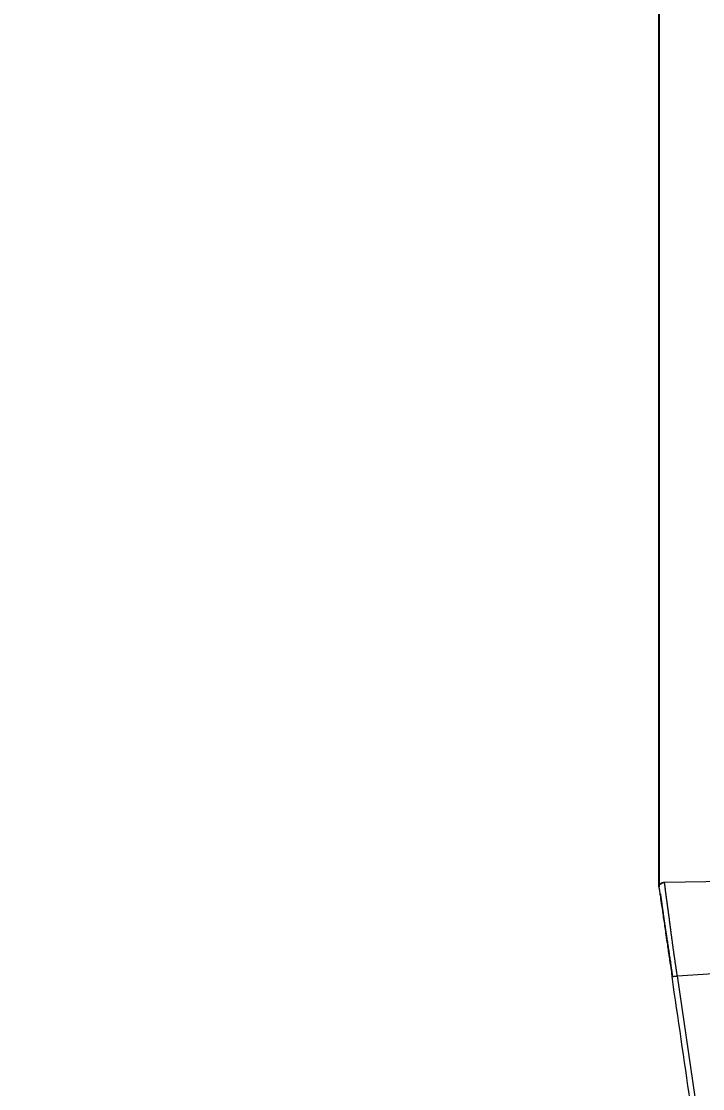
# Model space of a CAD drawing. Header units: millimetres. Extents: x 2433 to 4809, y -10272 to -6912.
# Drawn here: x 4205.8 to 4270.7, y -9118.4 to -9016.7 of the extents above; entities that cross this region are included whole.
import ezdxf

# ---------------------------------------------------------------- set-up
doc = ezdxf.new("R2010")
doc.units = ezdxf.units.MM
doc.layers.add('DIM', color=3, linetype='Continuous', lineweight=13)
doc.styles.add('ARIAL', font='arial.ttf')
doc.dimstyles.get("Standard").update_dxf_attribs({"dimtxt": 15, "dimasz": 15, "dimexe": 0.18, "dimexo": 0.0625, "dimgap": 4, "dimtad": 0, "dimtih": 1, "dimtoh": 1, "dimdec": 1, "dimdsep": 46, "dimtxsty": 'ARIAL', "dimcen": 0, "dimclrd": 3, "dimclre": 3, "dimclrt": 3, "dimadec": 0, "dimazin": 0, "dimtfac": 1, "dimtdec": 1, "dimtofl": 0, "dimtmove": 0, "dimatfit": 3, "dimfxl": 1, "dimtolj": 1, "dimtzin": 0, "dimarcsym": 0})

# ---------------------------------------------------------------- blocks, each defined once
blk = doc.blocks.new('*D41')
at = {"layer": 'Defpoints', "color": 0, "transparency": 16777216}
for p in [(4397.57, -8946.68), (4397.57, -8974.67), (4266.56, -9099.21)]:
    blk.add_point(p, dxfattribs=at)
at = {"layer": 'DIM', "color": 3, "lineweight": -2, "transparency": 16777216}
for p, q in [((4266.56, -8946.68), (4248.56, -8946.68)), ((4266.56, -9099.14), (4266.56, -8946.5)), ((4379.57, -8946.68), (4284.56, -8946.68)), ((4397.57, -8974.61), (4397.57, -8946.5))]:
    blk.add_line(p, q, dxfattribs=at)
at = {"layer": 'DIM', "color": 3, "transparency": 16777216}
for points in [[(4284.56, -8943.68), (4284.56, -8949.68), (4266.56, -8946.68)], [(4379.57, -8943.68), (4379.57, -8949.68), (4397.57, -8946.68)]]:
    blk.add_solid(points, dxfattribs=at)
at = {"layer": 'DIM', "color": 3, "transparency": 16777216, "insert": (4226.26, -8946.68), "char_height": 18, "attachment_point": 5, "style": 'ARIAL'}
blk.add_mtext('\\A1;131', dxfattribs=at)

msp = doc.modelspace()

# ---------------------------------------------------------------- linework, layer by layer
at = {"linetype": 'Continuous', "lineweight": 18, "extrusion": (-1, -2.22045e-16, 0)}
msp.add_line((4267.05, -9098.71), (4383.87, -9096.67), dxfattribs=at)
at = {"linetype": 'Continuous', "lineweight": 13, "extrusion": (-1, -2.22045e-16, 0)}
msp.add_line((4268.28, -9107.63), (4282.16, -9202.65), dxfattribs=at)
at = {"linetype": 'Continuous', "lineweight": 18}
for points, knots in [([(4266.56, -9099.21), (4266.56, -9099.17), (4266.56, -9099.14), (4266.58, -9099.08), (4266.59, -9099.05), (4266.61, -9098.99), (4266.62, -9098.96), (4266.66, -9098.9), (4266.68, -9098.88), (4266.73, -9098.83), (4266.75, -9098.81), (4266.8, -9098.78), (4266.83, -9098.76), (4266.89, -9098.73), (4266.92, -9098.73), (4266.99, -9098.71), (4267.02, -9098.71), (4267.05, -9098.71)], [0, 0, 0, 0, 0.125, 0.125, 0.25, 0.25, 0.375, 0.375, 0.5, 0.5, 0.625, 0.625, 0.75, 0.75, 0.875, 0.875, 1, 1, 1, 1]), ([(4266.57, -9099.28), (4266.57, -9099.28), (4266.57, -9099.28), (4266.57, -9099.31), (4266.57, -9099.33), (4266.58, -9099.36), (4266.58, -9099.38), (4266.58, -9099.4), (4266.58, -9099.41), (4266.59, -9099.43), (4266.59, -9099.44), (4266.59, -9099.44), (4266.59, -9099.44), (4266.59, -9099.44), (4266.59, -9099.44), (4266.6, -9099.49), (4266.6, -9099.54), (4266.62, -9099.66), (4266.63, -9099.7), (4266.64, -9099.78), (4266.64, -9099.82), (4266.65, -9099.87), (4266.65, -9099.89), (4266.66, -9099.91), (4266.66, -9099.91), (4266.66, -9099.92), (4266.69, -9100.13), (4266.73, -9100.39), (4266.82, -9101), (4266.87, -9101.35), (4266.98, -9102.13), (4267.05, -9102.56), (4267.15, -9103.26), (4267.2, -9103.61), (4267.26, -9104.05), (4267.29, -9104.27), (4267.31, -9104.38), (4267.32, -9104.43), (4267.32, -9104.46), (4267.32, -9104.47), (4267.33, -9104.48), (4267.36, -9104.7), (4267.39, -9104.93), (4267.45, -9105.32), (4267.47, -9105.46), (4267.5, -9105.68), (4267.52, -9105.79), (4267.54, -9105.92), (4267.55, -9105.99), (4267.55, -9106.02), (4267.55, -9106.04), (4267.55, -9106.05), (4267.55, -9106.05), (4267.62, -9106.47), (4267.67, -9106.81), (4267.75, -9107.36), (4267.78, -9107.57), (4267.8, -9107.7)], [0, 0, 0, 0, 0.0625, 0.0625, 0.09375, 0.09375, 0.109375, 0.109375, 0.117187, 0.121094, 0.123047, 0.124023, 0.124512, 0.124512, 0.125, 0.125, 0.1875, 0.1875, 0.21875, 0.21875, 0.234375, 0.242187, 0.246094, 0.248047, 0.248047, 0.25, 0.25, 0.375, 0.375, 0.5, 0.5, 0.625, 0.625, 0.6875, 0.71875, 0.734375, 0.742187, 0.746094, 0.748047, 0.748047, 0.75, 0.75, 0.8125, 0.8125, 0.84375, 0.84375, 0.859375, 0.867187, 0.871094, 0.873047, 0.874023, 0.874023, 0.875, 0.875, 0.9375, 0.9375, 1, 1, 1, 1]), ([(4267.06, -9098.75), (4267.03, -9098.75), (4266.96, -9098.76), (4266.86, -9098.79), (4266.76, -9098.85), (4266.71, -9098.9), (4266.68, -9098.93)], [0, 0, 0, 0, 0.23021, 0.476312, 0.735179, 1, 1, 1, 1]), ([(4267.05, -9098.71), (4267.05, -9098.71), (4267.05, -9098.71), (4267.05, -9098.71), (4267.05, -9098.71), (4267.05, -9098.71), (4267.05, -9098.71), (4267.05, -9098.71), (4267.05, -9098.71), (4267.05, -9098.72), (4267.05, -9098.72), (4267.05, -9098.72), (4267.05, -9098.72), (4267.05, -9098.73), (4267.05, -9098.73), (4267.05, -9098.73), (4267.05, -9098.74), (4267.05, -9098.74), (4267.05, -9098.74), (4267.05, -9098.75), (4267.06, -9098.75), (4267.06, -9098.76), (4267.06, -9098.76), (4267.06, -9098.77), (4267.06, -9098.78), (4267.06, -9098.78), (4267.06, -9098.79), (4267.06, -9098.8), (4267.06, -9098.8), (4267.06, -9098.81), (4267.06, -9098.82), (4267.06, -9098.83), (4267.07, -9098.83), (4267.07, -9098.84), (4267.07, -9098.85), (4267.07, -9098.86), (4267.07, -9098.87), (4267.07, -9098.88), (4267.07, -9098.89), (4267.07, -9098.9), (4267.08, -9098.91), (4267.08, -9098.92), (4267.08, -9098.93), (4267.08, -9098.94), (4267.08, -9098.96), (4267.08, -9098.97), (4267.08, -9098.98), (4267.09, -9098.99), (4267.09, -9099.01), (4267.09, -9099.02), (4267.09, -9099.03), (4267.09, -9099.05), (4267.1, -9099.06), (4267.1, -9099.08), (4267.1, -9099.09), (4267.1, -9099.11), (4267.1, -9099.12), (4267.11, -9099.14), (4267.11, -9099.15), (4267.11, -9099.17), (4267.11, -9099.19), (4267.11, -9099.21), (4267.12, -9099.22), (4267.12, -9099.24), (4267.12, -9099.26), (4267.12, -9099.28), (4267.13, -9099.3), (4267.13, -9099.32), (4267.13, -9099.34), (4267.13, -9099.36), (4267.14, -9099.38), (4267.14, -9099.4), (4267.14, -9099.42), (4267.15, -9099.44), (4267.15, -9099.46), (4267.15, -9099.48), (4267.15, -9099.51), (4267.16, -9099.53), (4267.16, -9099.55), (4267.16, -9099.58), (4267.17, -9099.6), (4267.17, -9099.62), (4267.17, -9099.65), (4267.18, -9099.67), (4267.18, -9099.7), (4267.18, -9099.72), (4267.19, -9099.75), (4267.19, -9099.78), (4267.19, -9099.8), (4267.2, -9099.83), (4267.2, -9099.86), (4267.2, -9099.88), (4267.21, -9099.91), (4267.21, -9099.94), (4267.22, -9099.97), (4267.22, -9100), (4267.22, -9100.03), (4267.23, -9100.06), (4267.23, -9100.09), (4267.24, -9100.12), (4267.24, -9100.15), (4267.24, -9100.18), (4267.25, -9100.21), (4267.25, -9100.24), (4267.26, -9100.27), (4267.26, -9100.3), (4267.26, -9100.34), (4267.27, -9100.37), (4267.27, -9100.4), (4267.28, -9100.43), (4267.28, -9100.47), (4267.29, -9100.5), (4267.29, -9100.54), (4267.3, -9100.57), (4267.3, -9100.61), (4267.31, -9100.64), (4267.31, -9100.68), (4267.32, -9100.71), (4267.32, -9100.75), (4267.33, -9100.78), (4267.33, -9100.82), (4267.34, -9100.86), (4267.34, -9100.89), (4267.35, -9100.93), (4267.35, -9100.97), (4267.36, -9101.01), (4267.36, -9101.05), (4267.37, -9101.09), (4267.37, -9101.12), (4267.38, -9101.16), (4267.38, -9101.2), (4267.39, -9101.24), (4267.39, -9101.28), (4267.4, -9101.33), (4267.41, -9101.39), (4267.42, -9101.47), (4267.43, -9101.54), (4267.44, -9101.61), (4267.45, -9101.68), (4267.46, -9101.76), (4267.47, -9101.83), (4267.48, -9101.91), (4267.49, -9101.98), (4267.5, -9102.06), (4267.51, -9102.14), (4267.52, -9102.21), (4267.53, -9102.29), (4267.54, -9102.37), (4267.55, -9102.45), (4267.56, -9102.53), (4267.57, -9102.61), (4267.58, -9102.69), (4267.59, -9102.78), (4267.6, -9102.86), (4267.61, -9102.94), (4267.63, -9103.02), (4267.64, -9103.11), (4267.65, -9103.19), (4267.66, -9103.28), (4267.67, -9103.36), (4267.68, -9103.45), (4267.69, -9103.53), (4267.7, -9103.62), (4267.71, -9103.7), (4267.73, -9103.79), (4267.74, -9103.87), (4267.75, -9103.96), (4267.76, -9104.05), (4267.77, -9104.14), (4267.78, -9104.22), (4267.8, -9104.31), (4267.81, -9104.4), (4267.82, -9104.49), (4267.83, -9104.57), (4267.84, -9104.66), (4267.86, -9104.75), (4267.87, -9104.84), (4267.88, -9104.93), (4267.89, -9105.02), (4267.9, -9105.11), (4267.92, -9105.19), (4267.93, -9105.28), (4267.94, -9105.37), (4267.95, -9105.46), (4267.97, -9105.55), (4267.98, -9105.64), (4267.99, -9105.73), (4268, -9105.81), (4268.02, -9105.9), (4268.03, -9105.99), (4268.04, -9106.08), (4268.06, -9106.17), (4268.07, -9106.25), (4268.08, -9106.34), (4268.09, -9106.43), (4268.11, -9106.52), (4268.12, -9106.6), (4268.13, -9106.69), (4268.15, -9106.78), (4268.16, -9106.86), (4268.17, -9106.95), (4268.19, -9107.04), (4268.2, -9107.12), (4268.21, -9107.21), (4268.23, -9107.29), (4268.24, -9107.38), (4268.25, -9107.46), (4268.27, -9107.55), (4268.28, -9107.6), (4268.28, -9107.63)], [0, 0, 0, 0, 0.003312, 0.006633, 0.009963, 0.013303, 0.016651, 0.020009, 0.023376, 0.026752, 0.030136, 0.03353, 0.036932, 0.040343, 0.043763, 0.047191, 0.050628, 0.054073, 0.057527, 0.060989, 0.06446, 0.067939, 0.071426, 0.074921, 0.078424, 0.081935, 0.085455, 0.088982, 0.092517, 0.09606, 0.099611, 0.10317, 0.106736, 0.110311, 0.113892, 0.117482, 0.121079, 0.124683, 0.128295, 0.131915, 0.135542, 0.139176, 0.142818, 0.146466, 0.150123, 0.153786, 0.157457, 0.161135, 0.16482, 0.168512, 0.172212, 0.175918, 0.179632, 0.183353, 0.187081, 0.190815, 0.194557, 0.198306, 0.202062, 0.205825, 0.209595, 0.213372, 0.217156, 0.220947, 0.224746, 0.228551, 0.232363, 0.236182, 0.240008, 0.243841, 0.247681, 0.251528, 0.255382, 0.259243, 0.26311, 0.266984, 0.270864, 0.27475, 0.278643, 0.282542, 0.286447, 0.290358, 0.294275, 0.298197, 0.302126, 0.30606, 0.309999, 0.313944, 0.317895, 0.32185, 0.325811, 0.329777, 0.333748, 0.337723, 0.341704, 0.345689, 0.349679, 0.353673, 0.357672, 0.361675, 0.365682, 0.369693, 0.373709, 0.377728, 0.381751, 0.385778, 0.389809, 0.393843, 0.397881, 0.401923, 0.405967, 0.410015, 0.414066, 0.418121, 0.422178, 0.426238, 0.430301, 0.434367, 0.438435, 0.442507, 0.44658, 0.450657, 0.454735, 0.458816, 0.462899, 0.466985, 0.471072, 0.475162, 0.479254, 0.483347, 0.487443, 0.49154, 0.495639, 0.49974, 0.506785, 0.51383, 0.520874, 0.527916, 0.534956, 0.541994, 0.54903, 0.556064, 0.563094, 0.57012, 0.577143, 0.584162, 0.591175, 0.598184, 0.605187, 0.612184, 0.619175, 0.626158, 0.633134, 0.640103, 0.647063, 0.654014, 0.660956, 0.667888, 0.674809, 0.68172, 0.68862, 0.695507, 0.702382, 0.709245, 0.716094, 0.722929, 0.729749, 0.736555, 0.743345, 0.75012, 0.756878, 0.763619, 0.770343, 0.77705, 0.783739, 0.790412, 0.797067, 0.803705, 0.810326, 0.81693, 0.823516, 0.830085, 0.836635, 0.843169, 0.849684, 0.856181, 0.862659, 0.869119, 0.87556, 0.881983, 0.888386, 0.894769, 0.901133, 0.907476, 0.9138, 0.920102, 0.926384, 0.932644, 0.938883, 0.9451, 0.951294, 0.957466, 0.963615, 0.96974, 0.975841, 0.981918, 0.987971, 0.993998, 1, 1, 1, 1]), ([(4266.7, -9099.81), (4266.7, -9099.81), (4266.7, -9099.81), (4266.7, -9099.81), (4266.7, -9099.81), (4266.7, -9099.81), (4266.69, -9099.81), (4266.69, -9099.81), (4266.69, -9099.81), (4266.69, -9099.81), (4266.69, -9099.82), (4266.69, -9099.82), (4266.69, -9099.82), (4266.69, -9099.82), (4266.69, -9099.82), (4266.69, -9099.82), (4266.69, -9099.83), (4266.69, -9099.83), (4266.69, -9099.83), (4266.69, -9099.83), (4266.69, -9099.84), (4266.69, -9099.84), (4266.69, -9099.84), (4266.69, -9099.85), (4266.69, -9099.85), (4266.69, -9099.85), (4266.69, -9099.86), (4266.69, -9099.86), (4266.69, -9099.86), (4266.69, -9099.87), (4266.69, -9099.87), (4266.7, -9099.87), (4266.7, -9099.88), (4266.7, -9099.88), (4266.7, -9099.88), (4266.7, -9099.89), (4266.7, -9099.89), (4266.7, -9099.89), (4266.7, -9099.9), (4266.7, -9099.9), (4266.7, -9099.9), (4266.7, -9099.91), (4266.7, -9099.91), (4266.7, -9099.92), (4266.7, -9099.92), (4266.7, -9099.92), (4266.7, -9099.93), (4266.7, -9099.93), (4266.7, -9099.93), (4266.7, -9099.94), (4266.7, -9099.94), (4266.7, -9099.94), (4266.7, -9099.94), (4266.7, -9099.95), (4266.71, -9099.96), (4266.71, -9099.97), (4266.71, -9100), (4266.72, -9100.02), (4266.72, -9100.05), (4266.72, -9100.07), (4266.73, -9100.1), (4266.73, -9100.12), (4266.73, -9100.15), (4266.74, -9100.17), (4266.74, -9100.19), (4266.74, -9100.21), (4266.75, -9100.24), (4266.75, -9100.26), (4266.75, -9100.27), (4266.76, -9100.29), (4266.76, -9100.31), (4266.76, -9100.32), (4266.76, -9100.34), (4266.76, -9100.35), (4266.77, -9100.36), (4266.77, -9100.37), (4266.77, -9100.38), (4266.77, -9100.38), (4266.77, -9100.39), (4266.77, -9100.4), (4266.77, -9100.42), (4266.78, -9100.44), (4266.78, -9100.45), (4266.78, -9100.47), (4266.78, -9100.48), (4266.78, -9100.5), (4266.79, -9100.52), (4266.79, -9100.53), (4266.79, -9100.55), (4266.79, -9100.57), (4266.8, -9100.59), (4266.8, -9100.6), (4266.8, -9100.62), (4266.8, -9100.64), (4266.81, -9100.65), (4266.81, -9100.67), (4266.81, -9100.69), (4266.81, -9100.71), (4266.82, -9100.72), (4266.82, -9100.74), (4266.82, -9100.76), (4266.82, -9100.78), (4266.82, -9100.79), (4266.83, -9100.81), (4266.83, -9100.83), (4266.83, -9100.85), (4266.83, -9100.86), (4266.84, -9100.88), (4266.84, -9100.9), (4266.84, -9100.92), (4266.84, -9100.93), (4266.85, -9100.95), (4266.85, -9100.97), (4266.85, -9100.99), (4266.85, -9101.01), (4266.86, -9101.02), (4266.86, -9101.04), (4266.86, -9101.06), (4266.86, -9101.08), (4266.87, -9101.09), (4266.87, -9101.11), (4266.87, -9101.13), (4266.87, -9101.14), (4266.88, -9101.16), (4266.88, -9101.18), (4266.88, -9101.2), (4266.88, -9101.21), (4266.88, -9101.23), (4266.89, -9101.25), (4266.89, -9101.26), (4266.89, -9101.28), (4266.89, -9101.3), (4266.9, -9101.32), (4266.9, -9101.33), (4266.9, -9101.35), (4266.9, -9101.36), (4266.91, -9101.38), (4266.91, -9101.4), (4266.91, -9101.41), (4266.91, -9101.43), (4266.91, -9101.45), (4266.92, -9101.46), (4266.92, -9101.48), (4266.92, -9101.49), (4266.92, -9101.51), (4266.92, -9101.52), (4266.93, -9101.54), (4266.93, -9101.56), (4266.93, -9101.57), (4266.93, -9101.59), (4266.94, -9101.6), (4266.94, -9101.62), (4266.94, -9101.63), (4266.94, -9101.64), (4266.94, -9101.66), (4266.95, -9101.67), (4266.95, -9101.69), (4266.95, -9101.7), (4266.95, -9101.72), (4266.95, -9101.73), (4266.95, -9101.74), (4266.96, -9101.76), (4266.96, -9101.77), (4266.96, -9101.78), (4266.96, -9101.8), (4266.96, -9101.81), (4266.97, -9101.82), (4266.97, -9101.83), (4266.97, -9101.85), (4266.97, -9101.85), (4266.97, -9101.86)], [0, 0, 0, 0, 0.00932, 0.018486, 0.027499, 0.036361, 0.045073, 0.053637, 0.062053, 0.070323, 0.078447, 0.086428, 0.094267, 0.101963, 0.10952, 0.116936, 0.124215, 0.131356, 0.138361, 0.145231, 0.151966, 0.158568, 0.165037, 0.171375, 0.177582, 0.18366, 0.189608, 0.195429, 0.201121, 0.206688, 0.212128, 0.217443, 0.222634, 0.227702, 0.232646, 0.237468, 0.242168, 0.246747, 0.251206, 0.255545, 0.259764, 0.263865, 0.267847, 0.271712, 0.275459, 0.27909, 0.282604, 0.286003, 0.289286, 0.292454, 0.295507, 0.298447, 0.301272, 0.303984, 0.306583, 0.327274, 0.347004, 0.365794, 0.383662, 0.400626, 0.416702, 0.431905, 0.44625, 0.459749, 0.472414, 0.484257, 0.495286, 0.505512, 0.514943, 0.523586, 0.531448, 0.538535, 0.544852, 0.550405, 0.555196, 0.559231, 0.562511, 0.565039, 0.566816, 0.573893, 0.580908, 0.587862, 0.594755, 0.601589, 0.608363, 0.615078, 0.621734, 0.628332, 0.634872, 0.641355, 0.647781, 0.654151, 0.660465, 0.666723, 0.672926, 0.679074, 0.685168, 0.691207, 0.697193, 0.703126, 0.709005, 0.714832, 0.720607, 0.726329, 0.732, 0.73762, 0.743188, 0.748706, 0.754174, 0.759591, 0.764958, 0.770276, 0.775544, 0.780763, 0.785934, 0.791055, 0.796129, 0.801154, 0.806131, 0.811061, 0.815943, 0.820778, 0.825566, 0.830307, 0.835001, 0.839649, 0.84425, 0.848805, 0.853315, 0.857778, 0.862196, 0.866568, 0.870895, 0.875176, 0.879413, 0.883604, 0.887751, 0.891853, 0.89591, 0.899923, 0.903891, 0.907815, 0.911695, 0.915531, 0.919322, 0.92307, 0.926774, 0.930434, 0.934051, 0.937623, 0.941153, 0.944639, 0.948081, 0.95148, 0.954835, 0.958148, 0.961417, 0.964643, 0.967826, 0.970966, 0.974062, 0.977116, 0.980127, 0.983094, 0.986019, 0.988901, 0.99174, 0.994536, 0.99729, 1, 1, 1, 1]), ([(4266.71, -9099.86), (4266.69, -9099.87), (4266.69, -9100.07), (4266.76, -9100.61), (4266.84, -9101.14), (4266.88, -9101.38)], [0, 0, 0, 0, 0.462142, 0.787261, 1, 1, 1, 1]), ([(4266.97, -9101.86), (4266.97, -9101.87), (4266.98, -9101.89), (4266.98, -9101.92), (4266.99, -9101.96), (4266.99, -9102), (4267, -9102.04), (4267.01, -9102.09), (4267.01, -9102.14), (4267.02, -9102.19), (4267.03, -9102.25), (4267.04, -9102.31), (4267.05, -9102.38), (4267.06, -9102.44), (4267.07, -9102.52), (4267.08, -9102.6), (4267.09, -9102.68), (4267.11, -9102.76), (4267.12, -9102.85), (4267.14, -9102.95), (4267.15, -9103.05), (4267.17, -9103.16), (4267.18, -9103.27), (4267.2, -9103.38), (4267.22, -9103.5), (4267.24, -9103.63), (4267.26, -9103.77), (4267.28, -9103.91), (4267.3, -9104.05), (4267.33, -9104.21), (4267.35, -9104.37), (4267.38, -9104.53), (4267.41, -9104.73), (4267.44, -9104.96), (4267.48, -9105.22), (4267.52, -9105.48), (4267.56, -9105.74), (4267.6, -9106.01), (4267.64, -9106.27), (4267.67, -9106.54), (4267.7, -9106.74), (4267.72, -9106.88), (4267.73, -9106.95), (4267.75, -9107.03), (4267.76, -9107.11), (4267.77, -9107.19), (4267.78, -9107.28), (4267.79, -9107.36), (4267.81, -9107.45), (4267.82, -9107.54), (4267.83, -9107.62), (4267.84, -9107.67), (4267.84, -9107.69)], [0, 0, 0, 0, 0.006803, 0.014251, 0.022346, 0.031089, 0.040479, 0.050517, 0.061206, 0.072547, 0.084542, 0.097194, 0.110507, 0.124484, 0.139129, 0.15445, 0.170451, 0.18714, 0.204525, 0.222615, 0.241422, 0.260956, 0.28123, 0.302259, 0.324058, 0.346644, 0.370036, 0.394254, 0.41932, 0.445258, 0.472092, 0.49985, 0.528561, 0.570381, 0.612193, 0.654001, 0.695806, 0.737604, 0.779391, 0.821156, 0.862888, 0.874385, 0.886158, 0.898213, 0.910551, 0.923177, 0.936093, 0.949304, 0.962814, 0.976626, 0.990745, 1, 1, 1, 1])]:
    msp.add_open_spline(points, degree=3, knots=knots, dxfattribs=at)
for points, degree in [([(4266.57, -9099.28), (4266.56, -9099.26), (4266.56, -9099.23), (4266.56, -9099.21)], 3), ([(4281.68, -9202.75), (4267.8, -9107.7)], 1)]:
    msp.add_open_spline(points, degree=degree, dxfattribs=at)
at = {"linetype": 'Continuous', "lineweight": 13}
for points, knots in [([(4268.28, -9107.63), (4294.85, -9105.92), (4317.78, -9104.45), (4346.69, -9102.59), (4355.41, -9102.02), (4367.12, -9101.27), (4370.81, -9101.03), (4375.12, -9100.76), (4375.96, -9100.7), (4377.21, -9100.62), (4377.63, -9100.6), (4378.45, -9100.54), (4378.86, -9100.52), (4379.68, -9100.46), (4380.08, -9100.44), (4380.87, -9100.39), (4381.26, -9100.36), (4382.41, -9100.29), (4383.15, -9100.24), (4383.87, -9100.19)], [0, 0, 0, 0, 0.5, 0.5, 0.75, 0.75, 0.875, 0.875, 0.90625, 0.90625, 0.921875, 0.921875, 0.9375, 0.9375, 0.953125, 0.953125, 0.96875, 0.96875, 1, 1, 1, 1]), ([(4267.8, -9107.7), (4267.8, -9107.7), (4267.82, -9107.7), (4267.93, -9107.68), (4268.04, -9107.66), (4268.16, -9107.65), (4268.22, -9107.64), (4268.28, -9107.63)], [0, 0, 0, 0, 0.25, 0.5, 0.75, 0.75, 1, 1, 1, 1])]:
    msp.add_open_spline(points, degree=3, knots=knots, dxfattribs=at)

# ---------------------------------------------------------------- dimensions: what is measured, and where the dimension line sits
at = {"layer": 'DIM', "color": 3}
dim = msp.add_linear_dim(base=(4397.57, -8946.68), p1=(4266.56, -9099.21), p2=(4397.57, -8974.67), dimstyle='Standard', override={"dimtxt": 18, "dimasz": 18, "dimgap": 5}, dxfattribs=at)
dim.commit()
dim.dimension.update_dxf_attribs({"geometry": '*D41', "text_midpoint": (4226.26, -8946.68), "dimtype": 160})

doc.saveas('drawing.dxf')
